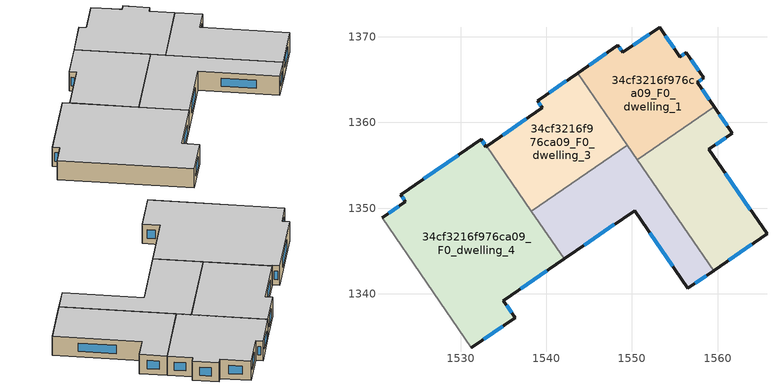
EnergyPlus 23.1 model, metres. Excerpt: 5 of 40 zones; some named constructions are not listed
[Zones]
34cf3216f976ca09_F0_dwelling_0
 floor ground (EU_floor_Construction): 1561.71,1358.76 1558.98,1356.88 1565.77,1346.99 1559.53,1342.7 1550.62,1355.67 1559.6,1361.84 z0
 wall outside (EU_wall_Construction): 1559.53,1342.7 1565.77,1346.99 1558.98,1356.88 1561.71,1358.76 1559.6,1361.84 z0:3
 wall to 34cf3216f976ca09_F0_dwelling_1 (EU_wall_Construction): 1559.6,1361.84 1550.62,1355.67 z0:3
 wall to 34cf3216f976ca09_F0_dwelling_2 (EU_wall_Construction): 1550.62,1355.67 1559.53,1342.7 z0:3
 window (EU_Window_Construction): 1561.31,1343.93 1563.99,1345.77 / 1561.11,1359.64 1560.2,1360.96 / 1559.76,1357.42 1560.93,1358.22 / 1563.83,1349.82 1560.92,1354.06 z0.86:2.14
 ceiling to 34cf3216f976ca09_F1_dwelling_0 (EU_floor_Construction): 1565.77,1346.99 1558.98,1356.88 1561.71,1358.76 1559.6,1361.84 1550.62,1355.67 1559.53,1342.7 z3
34cf3216f976ca09_F0_dwelling_1
 floor ground (EU_floor_Construction): 1556.34,1368.17 1558.38,1365.2 1557.64,1364.69 1559.6,1361.84 1550.62,1355.67 1543.68,1365.78 1548.37,1369 1548.94,1368.18 1553.22,1371.12 1555.6,1367.66 z0
 wall outside (EU_wall_Construction): 1559.6,1361.84 1557.64,1364.69 1558.38,1365.2 1556.34,1368.17 1555.6,1367.66 1553.22,1371.12 1548.94,1368.18 1548.37,1369 1543.68,1365.78 z0:3
 wall to 34cf3216f976ca09_F0_dwelling_3 (EU_wall_Construction): 1543.68,1365.78 1549.48,1357.33 z0:3
 wall to 34cf3216f976ca09_F0_dwelling_2 (EU_wall_Construction): 1549.48,1357.33 1550.62,1355.67 z0:3
 window (EU_Window_Construction): 1556.13,1368.02 1555.81,1367.81 / 1557.8,1366.05 1556.93,1367.32 / 1557.85,1364.84 1558.17,1365.06 / 1559.04,1362.66 1558.2,1363.88 / 1547.03,1368.08 1545.02,1366.7 / 1548.78,1368.41 1548.53,1368.77 / 1552,1370.28 1550.16,1369.02 / 1554.92,1368.65 1553.9,1370.13 z0.86:2.14
 ceiling to 34cf3216f976ca09_F1_dwelling_1 (EU_floor_Construction): 1559.6,1361.84 1557.64,1364.69 1558.38,1365.2 1556.34,1368.17 1555.6,1367.66 1553.22,1371.12 1548.94,1368.18 1548.37,1369 1543.68,1365.78 1550.62,1355.67 z3
34cf3216f976ca09_F0_dwelling_2
 floor ground (EU_floor_Construction): 1549.48,1357.33 1559.53,1342.7 1556.54,1340.65 1550.31,1349.71 1542.08,1344.06 1538.26,1349.62 z0
 wall outside (EU_wall_Construction): 1542.08,1344.06 1550.31,1349.71 1556.54,1340.65 1559.53,1342.7 z0:3
 wall to 34cf3216f976ca09_F0_dwelling_3 (EU_wall_Construction): 1549.48,1357.33 1538.26,1349.62 z0:3
 wall to 34cf3216f976ca09_F0_dwelling_4 (EU_wall_Construction): 1538.26,1349.62 1542.08,1344.06 z0:3
 window (EU_Window_Construction): 1544.43,1345.68 1547.96,1348.1 / 1557.39,1341.24 1558.67,1342.12 / 1552.09,1347.12 1554.76,1343.24 z0.86:2.14
 ceiling to 34cf3216f976ca09_F1_dwelling_2 (EU_floor_Construction): 1559.53,1342.7 1549.48,1357.33 1538.26,1349.62 1542.08,1344.06 1550.31,1349.71 1556.54,1340.65 z3
34cf3216f976ca09_F0_dwelling_3
 floor ground (EU_floor_Construction): 1543.68,1365.78 1549.48,1357.33 1538.26,1349.62 1533.03,1357.25 1539.54,1361.72 1538.98,1362.55 z0
 wall outside (EU_wall_Construction): 1543.68,1365.78 1538.98,1362.55 1539.54,1361.72 1533.03,1357.25 z0:3
 wall to 34cf3216f976ca09_F0_dwelling_4 (EU_wall_Construction): 1533.03,1357.25 1538.26,1349.62 z0:3
 window (EU_Window_Construction): 1537.68,1360.45 1534.89,1358.53 / 1539.14,1362.31 1539.38,1361.96 / 1542.33,1364.85 1540.32,1363.47 z0.86:2.14
 ceiling to 34cf3216f976ca09_F1_dwelling_3 (EU_floor_Construction): 1549.48,1357.33 1543.68,1365.78 1538.98,1362.55 1539.54,1361.72 1533.03,1357.25 1538.26,1349.62 z3
34cf3216f976ca09_F0_dwelling_4
 floor ground (EU_floor_Construction): 1533.03,1357.25 1542.08,1344.06 1535,1339.2 1536.36,1337.22 1531.23,1333.7 1520.82,1348.86 1523.56,1350.74 1522.99,1351.57 1532.39,1358.02 1532.95,1357.2 z0
 wall outside (EU_wall_Construction): 1531.23,1333.7 1536.36,1337.22 1535,1339.2 1542.08,1344.06 / 1533.03,1357.25 1532.95,1357.2 1532.39,1358.02 1522.99,1351.57 1523.56,1350.74 1520.82,1348.86 z0:3
 wall adiabatic (EU_wall_Construction): 1520.82,1348.86 1531.23,1333.7 z0:3
 window (EU_Window_Construction): 1537.02,1340.59 1540.06,1342.67 / 1535.97,1337.78 1535.39,1338.63 / 1532.7,1334.7 1534.89,1336.21 / 1522.77,1350.21 1521.6,1349.4 / 1523.15,1351.33 1523.4,1350.98 / 1529.7,1356.18 1525.68,1353.41 / 1532.79,1357.43 1532.55,1357.78 z0.86:2.14
 ceiling to 34cf3216f976ca09_F1_dwelling_4 (EU_floor_Construction): 1536.36,1337.22 1535,1339.2 1542.08,1344.06 1533.03,1357.25 1532.95,1357.2 1532.39,1358.02 1522.99,1351.57 1523.56,1350.74 1520.82,1348.86 1531.23,1333.7 z3
[SCHEDULE:FILE] Column Number=1; Rows to Skip at Top=0; Number of Hours of Data=8760; Column Separator=Comma; Interpolate to Timestep=No; Minutes per Item=60; Adjust Schedule for Daylight Savings=Yes
Name | File
EU_Step8_GainSchedule_34cf3216f976ca09_F2_dwelling_0_f000 | ../../schedules/34cf3216f976ca09/34cf3216f976ca09_F2_dwelling_0_f000_gain.csv
EU_Step8_GainSchedule_34cf3216f976ca09_F2_dwelling_1_f000 | ../../schedules/34cf3216f976ca09/34cf3216f976ca09_F2_dwelling_1_f000_gain.csv
EU_Step8_GainSchedule_34cf3216f976ca09_F2_dwelling_2_f000 | ../../schedules/34cf3216f976ca09/34cf3216f976ca09_F2_dwelling_2_f000_gain.csv
EU_Step8_GainSchedule_34cf3216f976ca09_F2_dwelling_3_f000 | ../../schedules/34cf3216f976ca09/34cf3216f976ca09_F2_dwelling_3_f000_gain.csv
EU_Step8_GainSchedule_34cf3216f976ca09_F2_dwelling_4_f000 | ../../schedules/34cf3216f976ca09/34cf3216f976ca09_F2_dwelling_4_f000_gain.csv
EU_Step8_GainSchedule_34cf3216f976ca09_F3_dwelling_0_f000 | ../../schedules/34cf3216f976ca09/34cf3216f976ca09_F3_dwelling_0_f000_gain.csv
EU_Step8_GainSchedule_34cf3216f976ca09_F3_dwelling_1_f000 | ../../schedules/34cf3216f976ca09/34cf3216f976ca09_F3_dwelling_1_f000_gain.csv
EU_Step8_GainSchedule_34cf3216f976ca09_F3_dwelling_2_f000 | ../../schedules/34cf3216f976ca09/34cf3216f976ca09_F3_dwelling_2_f000_gain.csv
EU_Step8_GainSchedule_34cf3216f976ca09_F3_dwelling_3_f000 | ../../schedules/34cf3216f976ca09/34cf3216f976ca09_F3_dwelling_3_f000_gain.csv
EU_Step8_GainSchedule_34cf3216f976ca09_F3_dwelling_4_f000 | ../../schedules/34cf3216f976ca09/34cf3216f976ca09_F3_dwelling_4_f000_gain.csv
EU_Step8_GainSchedule_34cf3216f976ca09_F4_dwelling_0_f000 | ../../schedules/34cf3216f976ca09/34cf3216f976ca09_F4_dwelling_0_f000_gain.csv
EU_Step8_GainSchedule_34cf3216f976ca09_F4_dwelling_1_f000 | ../../schedules/34cf3216f976ca09/34cf3216f976ca09_F4_dwelling_1_f000_gain.csv
EU_Step8_GainSchedule_34cf3216f976ca09_F4_dwelling_2_f000 | ../../schedules/34cf3216f976ca09/34cf3216f976ca09_F4_dwelling_2_f000_gain.csv
EU_Step8_GainSchedule_34cf3216f976ca09_F4_dwelling_3_f000 | ../../schedules/34cf3216f976ca09/34cf3216f976ca09_F4_dwelling_3_f000_gain.csv
EU_Step8_GainSchedule_34cf3216f976ca09_F4_dwelling_4_f000 | ../../schedules/34cf3216f976ca09/34cf3216f976ca09_F4_dwelling_4_f000_gain.csv
EU_Step8_GainSchedule_34cf3216f976ca09_F5_dwelling_0_f000 | ../../schedules/34cf3216f976ca09/34cf3216f976ca09_F5_dwelling_0_f000_gain.csv
EU_Step8_GainSchedule_34cf3216f976ca09_F5_dwelling_1_f000 | ../../schedules/34cf3216f976ca09/34cf3216f976ca09_F5_dwelling_1_f000_gain.csv
EU_Step8_GainSchedule_34cf3216f976ca09_F5_dwelling_2_f000 | ../../schedules/34cf3216f976ca09/34cf3216f976ca09_F5_dwelling_2_f000_gain.csv
EU_Step8_GainSchedule_34cf3216f976ca09_F5_dwelling_3_f000 | ../../schedules/34cf3216f976ca09/34cf3216f976ca09_F5_dwelling_3_f000_gain.csv
EU_Step8_GainSchedule_34cf3216f976ca09_F5_dwelling_4_f000 | ../../schedules/34cf3216f976ca09/34cf3216f976ca09_F5_dwelling_4_f000_gain.csv
